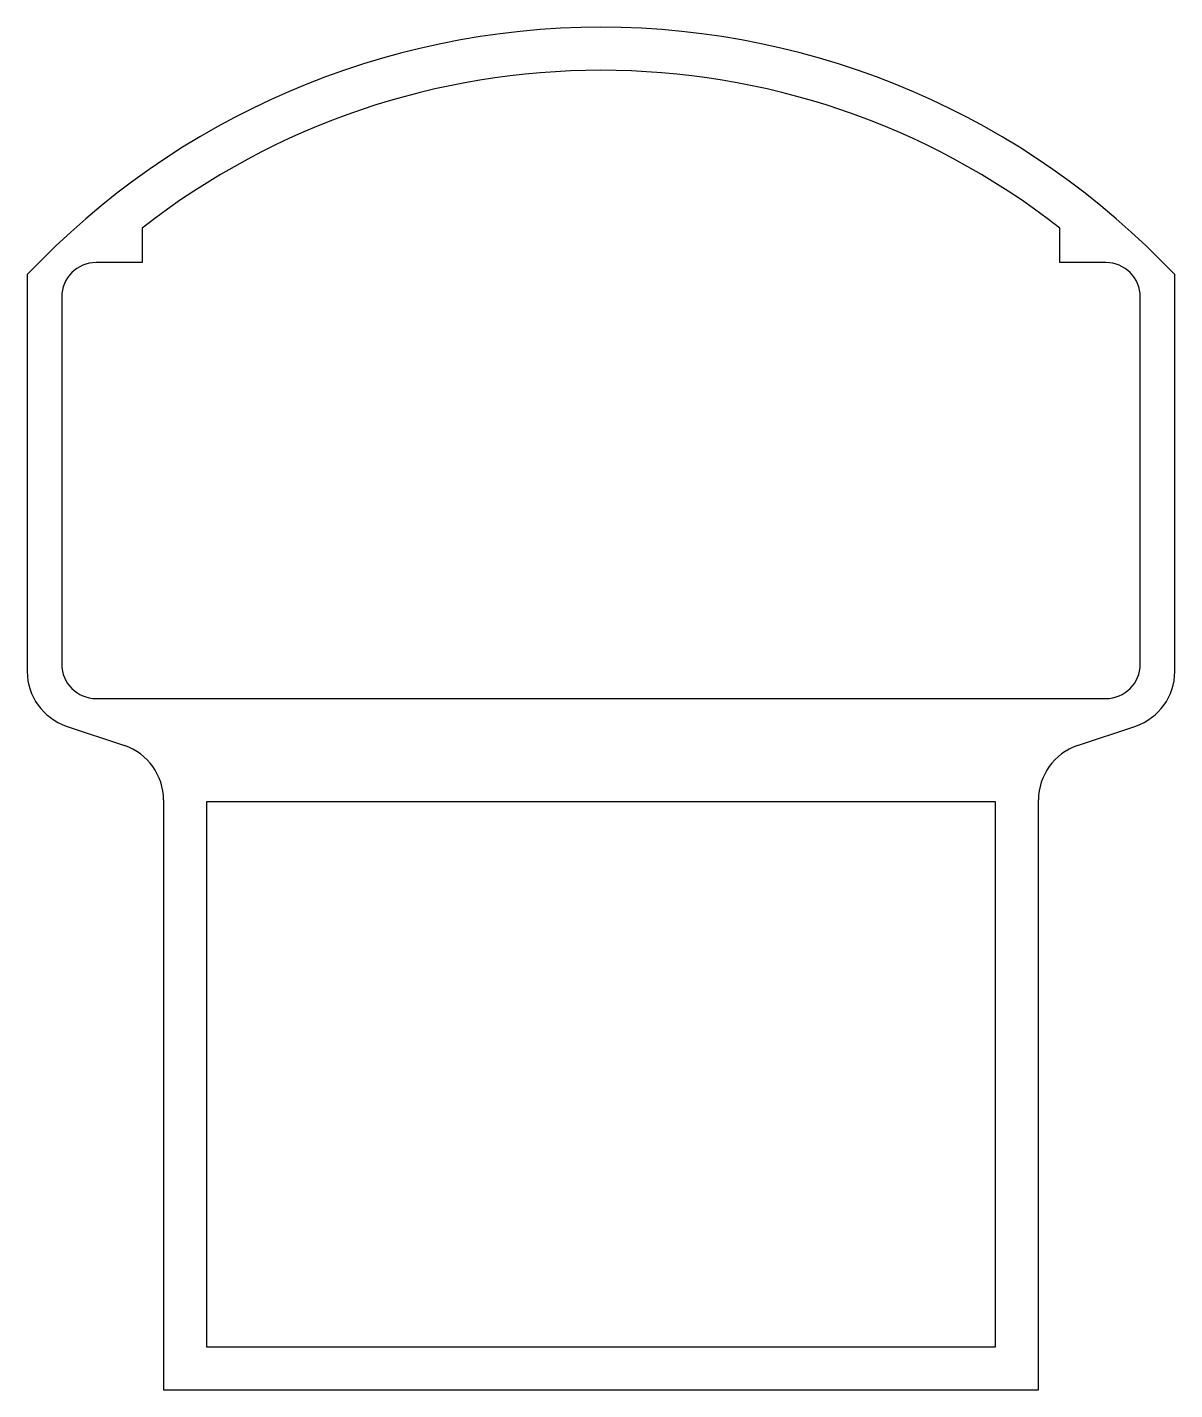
# Model space of a CAD drawing. Header units: millimetres. Extents: x -20 to 20, y -31.7 to 15.8.
import ezdxf

# ---------------------------------------------------------------- set-up
doc = ezdxf.new("R2010")
doc.units = ezdxf.units.MM

msp = doc.modelspace()

# ---------------------------------------------------------------- linework, layer by layer
at = {"color": 7, "linetype": 'Continuous', "lineweight": 25}
for p, q in [((-16, 8.798), (-16, 7.6)), ((16, 7.6), (16, 8.798)), ((-20, 7.179), (-20, -6.663)), ((-16, 7.6), (-17.6, 7.6)), ((17.6, 7.6), (16, 7.6)), ((20, -6.663), (20, 7.179)), ((-18.8, 6.4), (-18.8, -6.4)), ((18.8, -6.4), (18.8, 6.4)), ((-17.6, -7.6), (17.6, -7.6)), ((-18.638, -8.559), (-16.612, -9.241)), ((16.612, -9.241), (18.638, -8.559)), ((-15.25, -11.137), (-15.25, -31.7)), ((-13.75, -11.2), (-13.75, -30.2)), ((13.75, -11.2), (-13.75, -11.2)), ((13.75, -30.2), (13.75, -11.2)), ((15.25, -31.7), (15.25, -11.137)), ((-13.75, -30.2), (13.75, -30.2)), ((-15.25, -31.7), (15.25, -31.7))]:
    msp.add_line(p, q, dxfattribs=at)
for centre, radius, start, end in [((0, -11.696), 27.5, 43.3418, 136.6582), ((0, -11.696), 26, 52.0201, 127.9799), ((-17.6, 6.4), 1.2, 90, 180), ((17.6, 6.4), 1.2, 0, 90), ((-17.6, -6.4), 1.2, 180, 270), ((17.6, -6.4), 1.2, 270, 0), ((-18, -6.663), 2, 180, 251.3843), ((18, -6.663), 2, 288.6157, 0), ((-17.25, -11.137), 2, 0, 71.3843), ((17.25, -11.137), 2, 108.6157, 180)]:
    msp.add_arc(centre, radius, start, end, dxfattribs=at)

doc.saveas('drawing.dxf')
